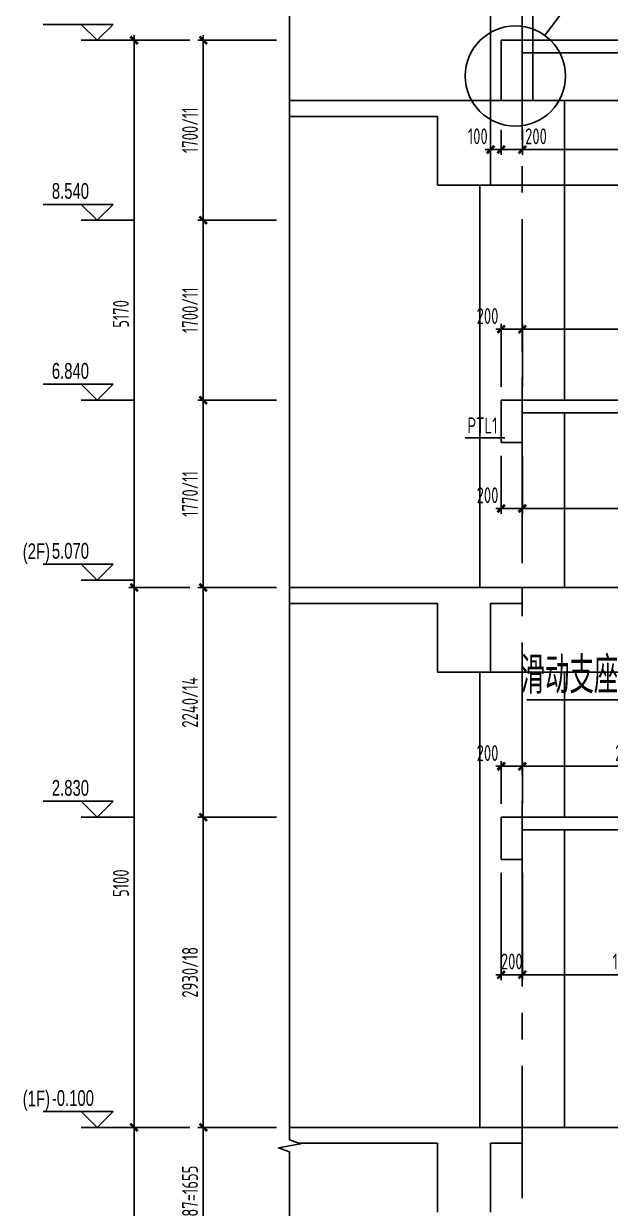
# Model space of a CAD drawing. Extents: x 20383 to 83436, y 6754 to 118707.
# Drawn here: x 61876 to 67421, y 101909 to 113101 of the extents above; entities that cross this region are included whole.
import ezdxf

# ---------------------------------------------------------------- set-up
doc = ezdxf.new("R2010")
doc.units = 0
doc.header["$LTSCALE"] = 1000
doc.header["$MEASUREMENT"] = 0
doc.linetypes.add('CENTER', pattern=[2, 1.25, -0.25, 0.25, -0.25])
doc.layers.get('0').update_dxf_attribs({"linetype": 'CONTINUOUS'})
doc.layers.get('Defpoints').update_dxf_attribs({"color": 167, "linetype": 'CONTINUOUS'})
for name, color, linetype in [('A_STR-砼墙', 51, 'CONTINUOUS'), ('A_STR-砼柱', 51, 'CONTINUOUS'), ('AXIS', 253, 'CENTER'), ('DIM', 3, 'CONTINUOUS'), ('DIM_SYMB', 3, 'CONTINUOUS'), ('PUB_TEXT', 7, 'CONTINUOUS'), ('s-colu', 40, 'CONTINUOUS'), ('s-dim', 3, 'CONTINUOUS'), ('s-thin', 3, 'CONTINUOUS'), ('S_A-E_楼梯', 171, 'CONTINUOUS'), ('S_TEXT', 7, 'CONTINUOUS'), ('S_THIN', 7, 'CONTINUOUS')]:
    doc.layers.add(name, color=color, linetype=linetype)
doc.styles.add('_TCH_DIM', font='ros.shx', dxfattribs={"width": 0.8, "bigfont": 'jd.shx'})
doc.styles.add('TSSD_Dimension', font='tssdeng.shx', dxfattribs={"width": 0.7, "bigfont": 'TSSDCHN.SHX'})
doc.styles.add('样式 1', font='ros.shx', dxfattribs={"width": 0.7, "bigfont": 'jd.shx'})
doc.dimstyles.new('TSSD_50_50', dxfattribs={"dimtxt": 150, "dimasz": 50, "dimexe": 50, "dimexo": 125, "dimgap": 50, "dimtad": 1, "dimdec": 0, "dimzin": 0, "dimdsep": 46, "dimtxsty": 'TSSD_Dimension', "dimblk": 'ARCHTICK', "dimblk1": 'ARCHTICK', "dimblk2": 'ARCHTICK', "dimcen": 0, "dimdle": 50, "dimclrt": 7, "dimadec": 0, "dimazin": 0, "dimtfac": 1, "dimtdec": 0, "dimtix": 1, "dimtmove": 2, "dimatfit": 3, "dimfxl": 1, "dimtolj": 1, "dimtzin": 0, "dimarcsym": 0})

# ---------------------------------------------------------------- blocks, each defined once
blk = doc.blocks.new('_ArchTick')
at = {"color": 0, "const_width": 0.5}
blk.add_lwpolyline([(-0.71, -0.71), (0.71, 0.71)], dxfattribs=at)
blk = doc.blocks.new('*D17')
at = {"layer": 'Defpoints', "color": 0, "transparency": 16777216}
for p in [(63573, 102674), (64389, 102674), (64389, 101019)]:
    blk.add_point(p, dxfattribs=at)
at = {"layer": 's-dim', "color": 0, "lineweight": -2, "transparency": 16777216}
for p, q in [((64264, 102674), (63523, 102674)), ((63573, 100969), (63573, 102724)), ((64264, 101019), (63523, 101019))]:
    blk.add_line(p, q, dxfattribs=at)
at = {"layer": 's-dim', "color": 0, "lineweight": -2, "transparency": 16777216, "xscale": 50, "yscale": 50, "zscale": 50}
for p, rotation in [((63573, 102674), 90), ((63573, 101019), 270)]:
    blk.add_blockref('_ArchTick', p, dxfattribs=dict(at, rotation=rotation))
at = {"layer": 's-dim', "color": 7, "transparency": 16777216, "insert": (63448, 101847), "char_height": 150, "attachment_point": 5, "rotation": 90, "style": 'TSSD_Dimension'}
blk.add_mtext('\\A1;157x10+87=1655', dxfattribs=at)
blk = doc.blocks.new('*D18')
at = {"layer": 'Defpoints', "color": 0, "transparency": 16777216}
for p in [(63573, 109544), (64389, 109544), (64389, 107774)]:
    blk.add_point(p, dxfattribs=at)
at = {"layer": 's-dim', "color": 0, "lineweight": -2, "transparency": 16777216}
for p, q in [((63573, 107724), (63573, 109594)), ((64264, 109544), (63523, 109544)), ((64264, 107774), (63523, 107774))]:
    blk.add_line(p, q, dxfattribs=at)
at = {"layer": 's-dim', "color": 0, "lineweight": -2, "transparency": 16777216, "xscale": 50, "yscale": 50, "zscale": 50}
for p, rotation in [((63573, 109544), 90), ((63573, 107774), 270)]:
    blk.add_blockref('_ArchTick', p, dxfattribs=dict(at, rotation=rotation))
at = {"layer": 's-dim', "color": 7, "transparency": 16777216, "insert": (63448, 108659), "char_height": 150, "attachment_point": 5, "rotation": 90, "style": 'TSSD_Dimension'}
blk.add_mtext('\\A1;1770/11', dxfattribs=at)
blk = doc.blocks.new('*D19')
at = {"layer": 'Defpoints', "color": 0, "transparency": 16777216}
for p in [(63573, 111244), (64389, 111244), (64389, 109544)]:
    blk.add_point(p, dxfattribs=at)
at = {"layer": 's-dim', "color": 0, "lineweight": -2, "transparency": 16777216}
for p, q in [((63573, 109494), (63573, 111294)), ((64264, 111244), (63523, 111244)), ((64264, 109544), (63523, 109544))]:
    blk.add_line(p, q, dxfattribs=at)
at = {"layer": 's-dim', "color": 0, "lineweight": -2, "transparency": 16777216, "xscale": 50, "yscale": 50, "zscale": 50}
for p, rotation in [((63573, 111244), 90), ((63573, 109544), 270)]:
    blk.add_blockref('_ArchTick', p, dxfattribs=dict(at, rotation=rotation))
at = {"layer": 's-dim', "color": 7, "transparency": 16777216, "insert": (63448, 110394), "char_height": 150, "attachment_point": 5, "rotation": 90, "style": 'TSSD_Dimension'}
blk.add_mtext('\\A1;1700/11', dxfattribs=at)
blk = doc.blocks.new('*D20')
at = {"layer": 'Defpoints', "color": 0, "transparency": 16777216}
for p in [(63573, 112944), (64389, 112944), (64389, 111244)]:
    blk.add_point(p, dxfattribs=at)
at = {"layer": 's-dim', "color": 0, "lineweight": -2, "transparency": 16777216}
for p, q in [((64264, 112944), (63523, 112944)), ((63573, 111194), (63573, 112994)), ((64264, 111244), (63523, 111244))]:
    blk.add_line(p, q, dxfattribs=at)
at = {"layer": 's-dim', "color": 0, "lineweight": -2, "transparency": 16777216, "xscale": 50, "yscale": 50, "zscale": 50}
for p, rotation in [((63573, 112944), 90), ((63573, 111244), 270)]:
    blk.add_blockref('_ArchTick', p, dxfattribs=dict(at, rotation=rotation))
at = {"layer": 's-dim', "color": 7, "transparency": 16777216, "insert": (63448, 112094), "char_height": 150, "attachment_point": 5, "rotation": 90, "style": 'TSSD_Dimension'}
blk.add_mtext('\\A1;1700/11', dxfattribs=at)
blk = doc.blocks.new('*D23')
at = {"layer": 'Defpoints', "color": 0, "transparency": 16777216}
for p in [(62920, 102674), (63573, 102674), (63573, 99274)]:
    blk.add_point(p, dxfattribs=at)
at = {"layer": 's-dim', "color": 0, "lineweight": -2, "transparency": 16777216}
for p, q in [((63448, 102674), (62870, 102674)), ((62920, 99224), (62920, 102724)), ((63448, 99274), (62870, 99274))]:
    blk.add_line(p, q, dxfattribs=at)
at = {"layer": 's-dim', "color": 0, "lineweight": -2, "transparency": 16777216, "xscale": 50, "yscale": 50, "zscale": 50}
for p, rotation in [((62920, 102674), 90), ((62920, 99274), 270)]:
    blk.add_blockref('_ArchTick', p, dxfattribs=dict(at, rotation=rotation))
at = {"layer": 's-dim', "color": 7, "transparency": 16777216, "insert": (62795, 100587), "char_height": 150, "attachment_point": 5, "rotation": 90, "style": 'TSSD_Dimension'}
blk.add_mtext('\\A1;3400', dxfattribs=at)
blk = doc.blocks.new('*D24')
at = {"layer": 'Defpoints', "color": 0, "transparency": 16777216}
for p in [(62920, 107774), (63573, 107774), (63573, 102674)]:
    blk.add_point(p, dxfattribs=at)
at = {"layer": 's-dim', "color": 0, "lineweight": -2, "transparency": 16777216}
for p, q in [((62920, 102624), (62920, 107824)), ((63448, 107774), (62870, 107774)), ((63448, 102674), (62870, 102674))]:
    blk.add_line(p, q, dxfattribs=at)
at = {"layer": 's-dim', "color": 0, "lineweight": -2, "transparency": 16777216, "xscale": 50, "yscale": 50, "zscale": 50}
for p, rotation in [((62920, 107774), 90), ((62920, 102674), 270)]:
    blk.add_blockref('_ArchTick', p, dxfattribs=dict(at, rotation=rotation))
at = {"layer": 's-dim', "color": 7, "transparency": 16777216, "insert": (62795, 104981), "char_height": 150, "attachment_point": 5, "rotation": 90, "style": 'TSSD_Dimension'}
blk.add_mtext('\\A1;5100', dxfattribs=at)
blk = doc.blocks.new('*D25')
at = {"layer": 'Defpoints', "color": 0, "transparency": 16777216}
for p in [(62920, 112944), (63573, 112944), (63573, 107774)]:
    blk.add_point(p, dxfattribs=at)
at = {"layer": 's-dim', "color": 0, "lineweight": -2, "transparency": 16777216}
for p, q in [((63448, 112944), (62870, 112944)), ((62920, 107724), (62920, 112994)), ((63448, 107774), (62870, 107774))]:
    blk.add_line(p, q, dxfattribs=at)
at = {"layer": 's-dim', "color": 0, "lineweight": -2, "transparency": 16777216, "xscale": 50, "yscale": 50, "zscale": 50}
for p, rotation in [((62920, 112944), 90), ((62920, 107774), 270)]:
    blk.add_blockref('_ArchTick', p, dxfattribs=dict(at, rotation=rotation))
at = {"layer": 's-dim', "color": 7, "transparency": 16777216, "insert": (62795, 110359), "char_height": 150, "attachment_point": 5, "rotation": 90, "style": 'TSSD_Dimension'}
blk.add_mtext('\\A1;5170', dxfattribs=at)
blk = doc.blocks.new('*D44')
at = {"layer": 'Defpoints', "color": 0, "transparency": 16777216}
for p in [(66389, 109144), (66589, 109144), (66589, 108521)]:
    blk.add_point(p, dxfattribs=at)
at = {"layer": 's-dim', "color": 0, "lineweight": -2, "transparency": 16777216}
for p, q in [((66389, 109019), (66389, 108471)), ((66589, 109019), (66589, 108471)), ((66339, 108521), (66639, 108521))]:
    blk.add_line(p, q, dxfattribs=at)
at = {"layer": 's-dim', "color": 0, "lineweight": -2, "transparency": 16777216, "xscale": 50, "yscale": 50, "zscale": 50, "rotation": 180}
blk.add_blockref('_ArchTick', (66389, 108521), dxfattribs=at)
at = {"layer": 's-dim', "color": 0, "lineweight": -2, "transparency": 16777216, "xscale": 50, "yscale": 50, "zscale": 50}
blk.add_blockref('_ArchTick', (66589, 108521), dxfattribs=at)
at = {"layer": 's-dim', "color": 7, "transparency": 16777216, "insert": (66260, 108646), "char_height": 150, "attachment_point": 5, "style": 'TSSD_Dimension'}
blk.add_mtext('\\A1;200', dxfattribs=at)
blk = doc.blocks.new('*D45')
at = {"layer": 'Defpoints', "color": 0, "transparency": 16777216}
for p in [(66589, 109144), (69399, 109144), (69399, 108521)]:
    blk.add_point(p, dxfattribs=at)
at = {"layer": 's-dim', "color": 0, "lineweight": -2, "transparency": 16777216}
for p, q in [((66589, 109019), (66589, 108471)), ((69399, 109019), (69399, 108471)), ((66539, 108521), (69449, 108521))]:
    blk.add_line(p, q, dxfattribs=at)
at = {"layer": 's-dim', "color": 0, "lineweight": -2, "transparency": 16777216, "xscale": 50, "yscale": 50, "zscale": 50, "rotation": 180}
blk.add_blockref('_ArchTick', (66589, 108521), dxfattribs=at)
at = {"layer": 's-dim', "color": 0, "lineweight": -2, "transparency": 16777216, "xscale": 50, "yscale": 50, "zscale": 50}
blk.add_blockref('_ArchTick', (69399, 108521), dxfattribs=at)
at = {"layer": 's-dim', "color": 7, "transparency": 16777216, "insert": (67994, 108646), "char_height": 150, "attachment_point": 5, "style": 'TSSD_Dimension'}
blk.add_mtext('\\A1;2810', dxfattribs=at)
blk = doc.blocks.new('*D47')
at = {"layer": 'Defpoints', "color": 0, "transparency": 16777216}
for p in [(66589, 110214), (66389, 109544), (66589, 109544)]:
    blk.add_point(p, dxfattribs=at)
at = {"layer": 's-dim', "color": 0, "lineweight": -2, "transparency": 16777216}
for p, q in [((66389, 109669), (66389, 110264)), ((66589, 109669), (66589, 110264)), ((66339, 110214), (66639, 110214))]:
    blk.add_line(p, q, dxfattribs=at)
at = {"layer": 's-dim', "color": 0, "lineweight": -2, "transparency": 16777216, "xscale": 50, "yscale": 50, "zscale": 50, "rotation": 180}
blk.add_blockref('_ArchTick', (66389, 110214), dxfattribs=at)
at = {"layer": 's-dim', "color": 0, "lineweight": -2, "transparency": 16777216, "xscale": 50, "yscale": 50, "zscale": 50}
blk.add_blockref('_ArchTick', (66589, 110214), dxfattribs=at)
at = {"layer": 's-dim', "color": 7, "transparency": 16777216, "insert": (66260, 110339), "char_height": 150, "attachment_point": 5, "style": 'TSSD_Dimension'}
blk.add_mtext('\\A1;200', dxfattribs=at)
blk = doc.blocks.new('*D48')
at = {"layer": 'Defpoints', "color": 0, "transparency": 16777216}
for p in [(69459, 110214), (69459, 109699), (66589, 109544)]:
    blk.add_point(p, dxfattribs=at)
at = {"layer": 's-dim', "color": 0, "lineweight": -2, "transparency": 16777216}
for p, q in [((66589, 109669), (66589, 110264)), ((69459, 109824), (69459, 110264)), ((66539, 110214), (69509, 110214))]:
    blk.add_line(p, q, dxfattribs=at)
at = {"layer": 's-dim', "color": 0, "lineweight": -2, "transparency": 16777216, "xscale": 50, "yscale": 50, "zscale": 50, "rotation": 180}
blk.add_blockref('_ArchTick', (66589, 110214), dxfattribs=at)
at = {"layer": 's-dim', "color": 0, "lineweight": -2, "transparency": 16777216, "xscale": 50, "yscale": 50, "zscale": 50}
blk.add_blockref('_ArchTick', (69459, 110214), dxfattribs=at)
at = {"layer": 's-dim', "color": 7, "transparency": 16777216, "insert": (68024, 110339), "char_height": 150, "attachment_point": 5, "style": 'TSSD_Dimension'}
blk.add_mtext('\\A1;2870', dxfattribs=at)
blk = doc.blocks.new('*D50')
at = {"layer": 'Defpoints', "color": 0, "transparency": 16777216}
for p in [(66389, 112224), (66589, 112224), (66589, 111912)]:
    blk.add_point(p, dxfattribs=at)
at = {"layer": 's-dim', "color": 0, "lineweight": -2, "transparency": 16777216}
for p, q in [((66389, 112099), (66389, 111862)), ((66589, 112099), (66589, 111862)), ((66339, 111912), (66639, 111912))]:
    blk.add_line(p, q, dxfattribs=at)
at = {"layer": 's-dim', "color": 0, "lineweight": -2, "transparency": 16777216, "xscale": 50, "yscale": 50, "zscale": 50, "rotation": 180}
blk.add_blockref('_ArchTick', (66389, 111912), dxfattribs=at)
at = {"layer": 's-dim', "color": 0, "lineweight": -2, "transparency": 16777216, "xscale": 50, "yscale": 50, "zscale": 50}
blk.add_blockref('_ArchTick', (66589, 111912), dxfattribs=at)
at = {"layer": 's-dim', "color": 7, "transparency": 16777216, "insert": (66718, 112037), "char_height": 150, "attachment_point": 5, "style": 'TSSD_Dimension'}
blk.add_mtext('\\A1;200', dxfattribs=at)
blk = doc.blocks.new('*D51')
at = {"layer": 'Defpoints', "color": 0, "transparency": 16777216}
for p in [(69399, 112544), (66589, 112224), (69399, 111912)]:
    blk.add_point(p, dxfattribs=at)
at = {"layer": 's-dim', "color": 0, "lineweight": -2, "transparency": 16777216}
for p, q in [((69399, 112419), (69399, 111862)), ((66589, 112099), (66589, 111862)), ((66539, 111912), (69449, 111912))]:
    blk.add_line(p, q, dxfattribs=at)
at = {"layer": 's-dim', "color": 0, "lineweight": -2, "transparency": 16777216, "xscale": 50, "yscale": 50, "zscale": 50, "rotation": 180}
blk.add_blockref('_ArchTick', (66589, 111912), dxfattribs=at)
at = {"layer": 's-dim', "color": 0, "lineweight": -2, "transparency": 16777216, "xscale": 50, "yscale": 50, "zscale": 50}
blk.add_blockref('_ArchTick', (69399, 111912), dxfattribs=at)
at = {"layer": 's-dim', "color": 7, "transparency": 16777216, "insert": (67994, 112037), "char_height": 150, "attachment_point": 5, "style": 'TSSD_Dimension'}
blk.add_mtext('\\A1;2810', dxfattribs=at)
blk = doc.blocks.new('*D279')
at = {"layer": 'Defpoints', "color": 0, "transparency": 16777216}
for p in [(64389, 105604), (63573, 102674), (64389, 102674)]:
    blk.add_point(p, dxfattribs=at)
at = {"layer": 's-dim', "color": 0, "lineweight": -2, "transparency": 16777216}
for p, q in [((63573, 105654), (63573, 102624)), ((64264, 105604), (63523, 105604)), ((64264, 102674), (63523, 102674))]:
    blk.add_line(p, q, dxfattribs=at)
at = {"layer": 's-dim', "color": 0, "lineweight": -2, "transparency": 16777216, "xscale": 50, "yscale": 50, "zscale": 50}
for p, rotation in [((63573, 105604), 90), ((63573, 102674), 270)]:
    blk.add_blockref('_ArchTick', p, dxfattribs=dict(at, rotation=rotation))
at = {"layer": 's-dim', "color": 7, "transparency": 16777216, "insert": (63448, 104139), "char_height": 150, "attachment_point": 5, "rotation": 90, "style": 'TSSD_Dimension'}
blk.add_mtext('\\A1;2930/18', dxfattribs=at)
blk = doc.blocks.new('*D280')
at = {"layer": 'Defpoints', "color": 0, "transparency": 16777216}
for p in [(64389, 107774), (63573, 105604), (64389, 105604)]:
    blk.add_point(p, dxfattribs=at)
at = {"layer": 's-dim', "color": 0, "lineweight": -2, "transparency": 16777216}
for p, q in [((63573, 107824), (63573, 105554)), ((64264, 107774), (63523, 107774)), ((64264, 105604), (63523, 105604))]:
    blk.add_line(p, q, dxfattribs=at)
at = {"layer": 's-dim', "color": 0, "lineweight": -2, "transparency": 16777216, "xscale": 50, "yscale": 50, "zscale": 50}
for p, rotation in [((63573, 107774), 90), ((63573, 105604), 270)]:
    blk.add_blockref('_ArchTick', p, dxfattribs=dict(at, rotation=rotation))
at = {"layer": 's-dim', "color": 7, "transparency": 16777216, "insert": (63448, 106689), "char_height": 150, "attachment_point": 5, "rotation": 90, "style": 'TSSD_Dimension'}
blk.add_mtext('\\A1;2240/14', dxfattribs=at)
blk = doc.blocks.new('*D284')
at = {"layer": 'Defpoints', "color": 0, "transparency": 16777216}
for p in [(66589, 105204), (68559, 105204), (66589, 104116)]:
    blk.add_point(p, dxfattribs=at)
at = {"layer": 's-dim', "color": 0, "lineweight": -2, "transparency": 16777216}
for p, q in [((66589, 105079), (66589, 104066)), ((68559, 105079), (68559, 104066)), ((68609, 104116), (66539, 104116))]:
    blk.add_line(p, q, dxfattribs=at)
at = {"layer": 's-dim', "color": 0, "lineweight": -2, "transparency": 16777216, "xscale": 50, "yscale": 50, "zscale": 50, "rotation": 180}
blk.add_blockref('_ArchTick', (66589, 104116), dxfattribs=at)
at = {"layer": 's-dim', "color": 0, "lineweight": -2, "transparency": 16777216, "xscale": 50, "yscale": 50, "zscale": 50}
blk.add_blockref('_ArchTick', (68559, 104116), dxfattribs=at)
at = {"layer": 's-dim', "color": 7, "transparency": 16777216, "insert": (67574, 104241), "char_height": 150, "attachment_point": 5, "style": 'TSSD_Dimension'}
blk.add_mtext('\\A1;1970', dxfattribs=at)
blk = doc.blocks.new('*D285')
at = {"layer": 'Defpoints', "color": 0, "transparency": 16777216}
for p in [(66389, 105204), (66589, 105204), (66389, 104116)]:
    blk.add_point(p, dxfattribs=at)
at = {"layer": 's-dim', "color": 0, "lineweight": -2, "transparency": 16777216}
for p, q in [((66389, 105079), (66389, 104066)), ((66589, 105079), (66589, 104066)), ((66389, 104116), (66339, 104116)), ((66589, 104116), (66389, 104116)), ((66589, 104116), (66639, 104116))]:
    blk.add_line(p, q, dxfattribs=at)
at = {"layer": 's-dim', "color": 0, "lineweight": -2, "transparency": 16777216, "xscale": 50, "yscale": 50, "zscale": 50}
blk.add_blockref('_ArchTick', (66389, 104116), dxfattribs=at)
at = {"layer": 's-dim', "color": 0, "lineweight": -2, "transparency": 16777216, "xscale": 50, "yscale": 50, "zscale": 50, "rotation": 180}
blk.add_blockref('_ArchTick', (66589, 104116), dxfattribs=at)
at = {"layer": 's-dim', "color": 7, "transparency": 16777216, "insert": (66489, 104241), "char_height": 150, "attachment_point": 5, "style": 'TSSD_Dimension'}
blk.add_mtext('\\A1;200', dxfattribs=at)
blk = doc.blocks.new('*D287')
at = {"layer": 'Defpoints', "color": 0, "transparency": 16777216}
for p in [(66589, 106085), (66389, 105604), (66589, 105604)]:
    blk.add_point(p, dxfattribs=at)
at = {"layer": 's-dim', "color": 0, "lineweight": -2, "transparency": 16777216}
for p, q in [((66389, 105729), (66389, 106135)), ((66589, 105729), (66589, 106135)), ((66339, 106085), (66639, 106085))]:
    blk.add_line(p, q, dxfattribs=at)
at = {"layer": 's-dim', "color": 0, "lineweight": -2, "transparency": 16777216, "xscale": 50, "yscale": 50, "zscale": 50, "rotation": 180}
blk.add_blockref('_ArchTick', (66389, 106085), dxfattribs=at)
at = {"layer": 's-dim', "color": 0, "lineweight": -2, "transparency": 16777216, "xscale": 50, "yscale": 50, "zscale": 50}
blk.add_blockref('_ArchTick', (66589, 106085), dxfattribs=at)
at = {"layer": 's-dim', "color": 7, "transparency": 16777216, "insert": (66260, 106210), "char_height": 150, "attachment_point": 5, "style": 'TSSD_Dimension'}
blk.add_mtext('\\A1;200', dxfattribs=at)
blk = doc.blocks.new('*D288')
at = {"layer": 'Defpoints', "color": 0, "transparency": 16777216}
for p in [(68619, 106085), (68619, 105764), (66589, 105604)]:
    blk.add_point(p, dxfattribs=at)
at = {"layer": 's-dim', "color": 0, "lineweight": -2, "transparency": 16777216}
for p, q in [((66589, 105729), (66589, 106135)), ((68619, 105889), (68619, 106135)), ((66539, 106085), (68669, 106085))]:
    blk.add_line(p, q, dxfattribs=at)
at = {"layer": 's-dim', "color": 0, "lineweight": -2, "transparency": 16777216, "xscale": 50, "yscale": 50, "zscale": 50, "rotation": 180}
blk.add_blockref('_ArchTick', (66589, 106085), dxfattribs=at)
at = {"layer": 's-dim', "color": 0, "lineweight": -2, "transparency": 16777216, "xscale": 50, "yscale": 50, "zscale": 50}
blk.add_blockref('_ArchTick', (68619, 106085), dxfattribs=at)
at = {"layer": 's-dim', "color": 7, "transparency": 16777216, "insert": (67604, 106210), "char_height": 150, "attachment_point": 5, "style": 'TSSD_Dimension'}
blk.add_mtext('\\A1;2030', dxfattribs=at)
blk = doc.blocks.new('*D348')
at = {"layer": 'Defpoints', "color": 0, "transparency": 16777216}
for p in [(66289, 112224), (66389, 112224), (66289, 111912)]:
    blk.add_point(p, dxfattribs=at)
at = {"layer": 's-dim', "color": 0, "lineweight": -2, "transparency": 16777216}
for p, q in [((66289, 112099), (66289, 111862)), ((66389, 112099), (66389, 111862)), ((66289, 111912), (66239, 111912)), ((66389, 111912), (66289, 111912)), ((66389, 111912), (66439, 111912))]:
    blk.add_line(p, q, dxfattribs=at)
at = {"layer": 's-dim', "color": 0, "lineweight": -2, "transparency": 16777216, "xscale": 50, "yscale": 50, "zscale": 50}
blk.add_blockref('_ArchTick', (66289, 111912), dxfattribs=at)
at = {"layer": 's-dim', "color": 0, "lineweight": -2, "transparency": 16777216, "xscale": 50, "yscale": 50, "zscale": 50, "rotation": 180}
blk.add_blockref('_ArchTick', (66389, 111912), dxfattribs=at)
at = {"layer": 's-dim', "color": 7, "transparency": 16777216, "insert": (66168, 112037), "char_height": 150, "attachment_point": 5, "style": 'TSSD_Dimension'}
blk.add_mtext('\\A1;100', dxfattribs=at)

msp = doc.modelspace()

# ---------------------------------------------------------------- linework, layer by layer
at = {"color": 4, "ltscale": 0.001}
for points in [[(66801.3, 112990, 0), (67510.5, 113940.9, 0), (68548.3, 113940.9, 0)], [(68135.5, 105838.5, 0), (67632.6, 106714.2, 0), (66630, 106714.2, 0)]]:
    msp.add_polyline3d(points, dxfattribs=at)
msp.add_circle((66523.3, 112606.7), 473.5, dxfattribs=at)
at = {"layer": 'A_STR-砼墙'}
for p, q in [((64388.6, 112374.1), (65788.6, 112374.1)), ((64388.6, 112374.1), (64388.6, 112224.1)), ((66288.6, 112374.1), (66388.6, 112374.1)), ((66588.6, 112374.1), (66988.6, 112374.1)), ((66588.6, 112374.1), (66588.6, 112224.1)), ((64388.6, 112224.1), (65788.6, 112224.1)), ((64388.6, 107774.1), (65788.6, 107774.1)), ((64388.6, 107774.1), (64388.6, 107624.1)), ((66288.6, 107774.1), (66488.6, 107774.1)), ((66488.6, 107774.1), (66588.6, 107774.1)), ((66588.6, 107774.1), (66588.6, 107624.1)), ((64388.6, 107624.1), (65788.6, 107624.1)), ((66288.6, 107624.1), (66488.6, 107624.1)), ((66488.6, 107624.1), (66588.6, 107624.1)), ((64388.6, 102674.1), (65788.6, 102674.1)), ((64388.6, 102674.1), (64388.6, 102555.4)), ((66288.6, 102674.1), (66488.6, 102674.1)), ((66488.6, 102674.1), (66588.6, 102674.1)), ((66588.6, 102674.1), (66588.6, 102524.1)), ((64474.4, 102524.1), (65788.6, 102524.1)), ((66288.6, 102524.1), (66488.6, 102524.1)), ((66488.6, 102524.1), (66588.6, 102524.1))]:
    msp.add_line(p, q, dxfattribs=at)
at = {"layer": 'A_STR-砼柱'}
for p, q in [((66588.6, 112944.3), (66388.6, 112944.3)), ((66388.6, 112944.3), (66388.6, 112374.1)), ((66588.6, 112944.3), (66588.6, 112374.1)), ((66288.6, 112374.1), (65788.6, 112374.1)), ((66288.6, 111574.1), (66288.6, 112374.1)), ((66388.6, 112374.1), (66588.6, 112374.1)), ((65788.6, 112224.1), (65788.6, 111574.1)), ((65788.6, 111574.1), (66288.6, 111574.1)), ((66588.6, 109544.2), (66388.6, 109544.2)), ((66388.6, 109544.2), (66388.6, 109144.2)), ((66588.6, 109144.2), (66588.6, 109544.2)), ((66388.6, 109144.2), (66588.6, 109144.2)), ((66288.6, 107774.1), (65788.6, 107774.1)), ((65788.6, 107624.1), (65788.6, 106974.1)), ((66288.6, 106974.1), (66288.6, 107624.1)), ((65788.6, 106974.1), (66288.6, 106974.1)), ((66588.6, 106169.2), (66588.6, 106569.2)), ((66588.6, 105604.1), (66388.6, 105604.1)), ((66388.6, 105604.1), (66388.6, 105204.1)), ((66588.6, 105204.1), (66588.6, 105604.1)), ((66388.6, 105204.1), (66588.6, 105204.1)), ((66288.6, 102674.1), (65788.6, 102674.1)), ((65788.6, 102524.1), (65788.6, 101874.1)), ((66288.6, 101874.1), (66288.6, 102524.1))]:
    msp.add_line(p, q, dxfattribs=at)
at = {"layer": 'AXIS', "color": 1}
msp.add_line((66588.6, 92004.6), (66588.6, 115250.8), dxfattribs=at)
at = {"layer": 'DIM'}
for p, q in [((62720.4, 113094.3), (62060.8, 113094.3)), ((62570.4, 112944.3), (62420.4, 113094.3)), ((62570.4, 112944.3), (62720.4, 113094.3)), ((62920.4, 112944.3), (62420.4, 112944.3)), ((62720.4, 111394.2), (62060.8, 111394.2)), ((62570.4, 111244.2), (62420.4, 111394.2)), ((62570.4, 111244.2), (62720.4, 111394.2)), ((62920.4, 111244.2), (62420.4, 111244.2)), ((62720.4, 109694.2), (62060.8, 109694.2)), ((62570.4, 109544.2), (62420.4, 109694.2)), ((62570.4, 109544.2), (62720.4, 109694.2)), ((62920.4, 109544.2), (62420.4, 109544.2)), ((62720.4, 107994.1), (62060.8, 107994.1)), ((62570.4, 107844.1), (62420.4, 107994.1)), ((62570.4, 107844.1), (62720.4, 107994.1)), ((62920.4, 107844.1), (62420.4, 107844.1)), ((62720.4, 105754.1), (62060.8, 105754.1)), ((62570.4, 105604.1), (62420.4, 105754.1)), ((62570.4, 105604.1), (62720.4, 105754.1)), ((62920.4, 105604.1), (62420.4, 105604.1)), ((62720.4, 102824.1), (62060.8, 102824.1)), ((62570.4, 102674.1), (62420.4, 102824.1)), ((62570.4, 102674.1), (62720.4, 102824.1)), ((62920.4, 102674.1), (62420.4, 102674.1))]:
    msp.add_line(p, q, dxfattribs=at)
at = {"layer": 's-colu'}
for p, q in [((66288.6, 112374.1), (66288.6, 115250.8)), ((66688.6, 112374.1), (66688.6, 115250.8)), ((66988.6, 109544.2), (66988.6, 112374.1)), ((66988.6, 112374.1), (69916.2, 112374.1)), ((66188.6, 107774.1), (66188.6, 111574.1)), ((66288.6, 111574.1), (71365.5, 111574.1)), ((66988.6, 107774.1), (66988.6, 109424.2)), ((66588.6, 107774.1), (71888.6, 107774.1)), ((66188.6, 102674.1), (66188.6, 106974.1)), ((66288.6, 106974.1), (70858.6, 106974.1)), ((66988.6, 105604.1), (66988.6, 106974.1)), ((66988.6, 102674.1), (66988.6, 105484.1)), ((66588.6, 102674.1), (71418.6, 102674.1))]:
    msp.add_line(p, q, dxfattribs=at)
at = {"layer": 's-thin'}
msp.add_lwpolyline([(64388.6, 114355), (64388.6, 102555.4), (64493.6, 102517.1), (64283.6, 102480.1), (64388.6, 102442.9), (64388.6, 92324.1)], dxfattribs=at)
at = {"layer": 'S_A-E_楼梯'}
for p, q in [((69178.6, 112944.3), (66588.6, 112944.3)), ((66588.6, 112944.3), (66588.6, 112824.3)), ((66588.6, 112824.3), (69148.6, 112824.3)), ((69428.6, 109543.7), (66588.6, 109544.2)), ((66588.6, 109544.2), (66588.6, 109424.2)), ((66588.6, 109424.2), (69148.6, 109424.2)), ((66588.6, 106569.2), (66588.6, 106449.2)), ((68558.6, 105604.1), (66588.6, 105604.1)), ((66588.6, 105604.1), (66588.6, 105484.1)), ((66588.6, 105484.1), (68308.6, 105484.1))]:
    msp.add_line(p, q, dxfattribs=at)
at = {"layer": 'S_THIN'}
msp.add_line((66047.2, 109189.4), (66422.6, 109189.4), dxfattribs=at)

# ---------------------------------------------------------------- texts
at = {"layer": 'DIM_SYMB', "color": 7, "style": '样式 1', "width": 0.7}
msp.add_text('滑动支座2', height=347.29, dxfattribs=at).set_placement((66572.2, 106772.4))
at = {"layer": 'PUB_TEXT', "style": '_TCH_DIM', "width": 0.705882}
for s, p in [('8.540', (62142.3, 111446.7)), ('6.840', (62142.3, 109746.7)), ('(2F)', (61867.5, 108042.3)), ('5.070', (62142.3, 108046.6)), ('2.830', (62142.3, 105806.6)), ('(1F)', (61867.5, 102872.3)), ('-0.100', (62142.3, 102876.6))]:
    msp.add_text(s, height=148.75, dxfattribs=at).set_placement(p)
at = {"layer": 'S_TEXT', "ltscale": 99, "style": 'TSSD_Dimension', "width": 0.7}
msp.add_text('PTL1', height=150, dxfattribs=at).set_placement((66070.4, 109230.5))

# ---------------------------------------------------------------- dimensions: what is measured, and where the dimension line sits
at = {"layer": 's-dim'}
dim = msp.add_linear_dim(base=(62920.4, 112944.3), p1=(63572.9, 107774.1), p2=(63572.9, 112944.3), angle=90, dimstyle='TSSD_50_50', dxfattribs=at)
dim.commit()
dim.dimension.update_dxf_attribs({"geometry": '*D25', "text_midpoint": (62795.4, 110359.2)})
for base, p1, p2, text, picture, middle in [((63572.9, 112944.3), (64388.6, 111244.2), (64388.6, 112944.3), '1700/11', '*D20', (63447.9, 112094.2)), ((63572.9, 111244.2), (64388.6, 109544.2), (64388.6, 111244.2), '1700/11', '*D19', (63447.9, 110394.2)), ((63572.9, 109544.2), (64388.6, 107774.1), (64388.6, 109544.2), '1770/11', '*D18', (63447.9, 108659.1)), ((63572.9, 105604.1), (64388.6, 107774.1), (64388.6, 105604.1), '2240/14', '*D280', (63447.9, 106689.1)), ((63572.9, 102674.1), (64388.6, 105604.1), (64388.6, 102674.1), '2930/18', '*D279', (63447.9, 104139.1)), ((63572.9, 102674.1), (64388.6, 101019.1), (64388.6, 102674.1), '157x10+87=1655', '*D17', (63447.9, 101846.6))]:
    dim = msp.add_linear_dim(base=base, p1=p1, p2=p2, angle=90, text=text, dimstyle='TSSD_50_50', dxfattribs=at)
    dim.commit()
    dim.dimension.update_dxf_attribs({"geometry": picture, "text_midpoint": middle})
for base, p1, p2, picture, middle in [((69398.6, 111911.7), (66588.6, 112224.1), (69398.6, 112544.3), '*D51', (67993.6, 112036.7)), ((69458.6, 110214.3), (66588.6, 109544.2), (69458.6, 109698.7), '*D48', (68023.6, 110339.3)), ((69398.6, 108521.1), (66588.6, 109144.2), (69398.6, 109144.2), '*D45', (67993.6, 108646.1)), ((68618.6, 106085.4), (66588.6, 105604.1), (68618.6, 105764.1), '*D288', (67603.6, 106210.4)), ((66388.6, 104115.6), (66588.6, 105204.1), (66388.6, 105204.1), '*D285', (66488.6, 104240.6)), ((66588.6, 104115.6), (68558.6, 105204.1), (66588.6, 105204.1), '*D284', (67573.6, 104240.6))]:
    dim = msp.add_linear_dim(base=base, p1=p1, p2=p2, dimstyle='TSSD_50_50', dxfattribs=at)
    dim.commit()
    dim.dimension.update_dxf_attribs({"geometry": picture, "text_midpoint": middle})
for base, p1, p2, picture, middle in [((66288.6, 111911.7), (66388.6, 112224.1), (66288.6, 112224.1), '*D348', (66167.6, 112036.7)), ((66588.6, 111911.7), (66388.6, 112224.1), (66588.6, 112224.1), '*D50', (66717.6, 112036.7)), ((66588.6, 110214.3), (66388.6, 109544.2), (66588.6, 109544.2), '*D47', (66259.5, 110339.3)), ((66588.6, 108521.1), (66388.6, 109144.2), (66588.6, 109144.2), '*D44', (66259.5, 108646.1)), ((66588.6, 106085.4), (66388.6, 105604.1), (66588.6, 105604.1), '*D287', (66259.5, 106210.4))]:
    dim = msp.add_linear_dim(base=base, p1=p1, p2=p2, dimstyle='TSSD_50_50', dxfattribs=at)
    dim.commit()
    dim.dimension.update_dxf_attribs({"geometry": picture, "text_midpoint": middle, "dimtype": 160})
for base, p1, p2, picture, middle in [((62920.4, 107774.1), (63572.9, 102674.1), (63572.9, 107774.1), '*D24', (62795.4, 104980.8)), ((62920.4, 102674.1), (63572.9, 99274.1), (63572.9, 102674.1), '*D23', (62795.4, 100586.8))]:
    dim = msp.add_linear_dim(base=base, p1=p1, p2=p2, angle=90, dimstyle='TSSD_50_50', dxfattribs=at)
    dim.commit()
    dim.dimension.update_dxf_attribs({"geometry": picture, "text_midpoint": middle, "dimtype": 160})

doc.saveas('drawing.dxf')
